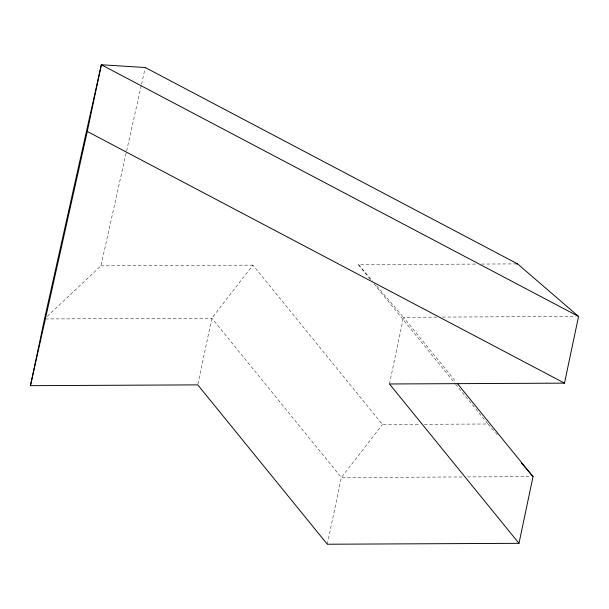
<?xml version="1.0" encoding="UTF-8"?>
<svg xmlns="http://www.w3.org/2000/svg" width="609" height="609" viewBox="0 0 609 609"><rect width="100%" height="100%" fill="white"/><g stroke="black" fill="none" stroke-linecap="round" stroke-linejoin="round"><path stroke-width="0.46" stroke-dasharray="3.04 2.28" d="M197.963 383.952L211.818 318.18L252.925 265.136L382.46 424.488L420.484 424.313M327.299 544.233L341.352 477.532L382.46 424.488M389.448 383.974L403.508 317.274L375.723 284.829M47.258 316.375L100.911 265.859L141.318 85.131M141.524 84.202L145.254 67.523M100.911 265.859L252.925 265.136M370.432 279.394L358.435 264.641L475.903 264.085M481.582 264.055L514.742 263.903M45.454 318.964L211.818 318.18L341.352 477.532L462.817 476.954M436.805 317.114L403.508 317.274L456.278 382.193M442.507 317.083L575.695 316.459M424.283 424.29L487.969 423.993L495.376 432.641M467.56 476.931L531.139 476.634M358.435 264.641L372.639 281.221M495.992 433.364L497.233 434.803M374.033 283.817L454.984 383.419M455.585 384.157L487.969 423.993"/><path stroke-width="0.91" d="M30.45 385.672L44.51 318.971L101.338 64.767L145.254 67.523L517.581 263.887L578.55 316.444L564.49 383.145L389.448 383.974L518.982 543.327L327.299 544.233L197.765 384.88L30.45 385.672L87.285 131.468L101.338 64.767L578.55 316.444M518.982 543.327L533.035 476.626L457.481 383.67M515.686 263.895L517.581 263.887M87.285 131.468L564.49 383.145M521.312 462.924L533.035 476.626"/></g></svg>
